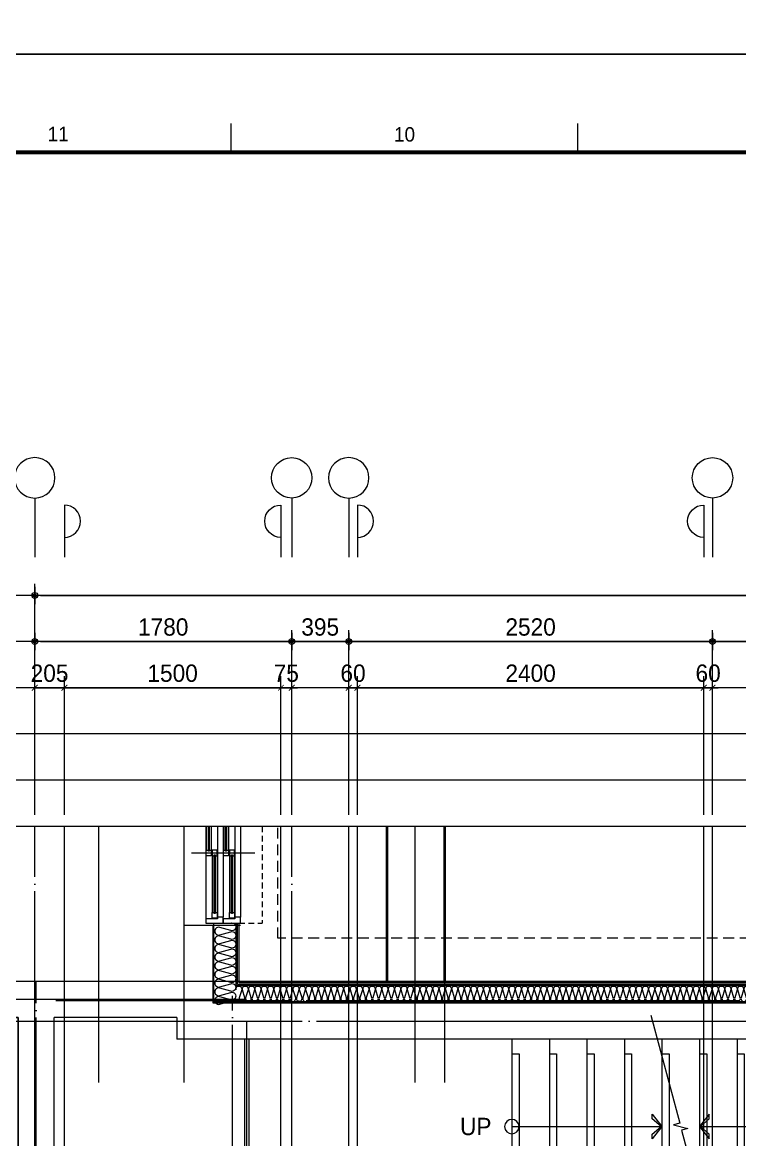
# Model space of a CAD drawing. Header units: millimetres. Extents: x -24416 to 92204, y -190080 to 23760.
# Drawn here: x 8192 to 13161, y -55039 to -47300 of the extents above; entities that cross this region are included whole.
import ezdxf
from ezdxf.enums import TextEntityAlignment as Align
from ezdxf.xclip import XClip

# ---------------------------------------------------------------- set-up
doc = ezdxf.new("R2010")
doc.units = ezdxf.units.MM
doc.header["$LTSCALE"] = 50
doc.header["$XCLIPFRAME"] = 0
for name, pattern in [('AUDIT_D_220706163347-0', [0]), ('CEN', [62, 60, -1, 0, -1]), ('H', [1.3, 0.8, -0.5]), ('HID', [2.3, 1.5, -0.8]), ('HIDDEN', [9.525, 6.35, -3.175]), ('xr-101_102동-2F$0$HID', [2.3, 1.5, -0.8])]:
    doc.linetypes.add(name, pattern=pattern)
doc.layers.get('defpoints').update_dxf_attribs({"color": 139})
for name, color, linetype in [('A-STEEL', 4, 'Continuous'), ('A-치수', 7, 'AUDIT_D_220706163347-0'), ('AA-BORD-FORM', 7, 'Continuous'), ('AA-BORD-TEXT', 3, 'Continuous'), ('AA-XXXX-DIMS', 7, 'Continuous'), ('AA-XXXX-TEXT#LEV', 3, 'Continuous'), ('CEN_CON', 1, 'CEN'), ('CEN_WALL', 12, 'CEN'), ('CONC', 2, 'Continuous'), ('dan1', 7, 'HID'), ('DIM', 7, 'AUDIT_D_220706163347-0'), ('DOOR', 4, 'Continuous'), ('ELE3_CON', 7, 'Continuous'), ('ELEV-ER', 4, 'Continuous'), ('INS', 8, 'Continuous'), ('ROM', 7, 'AUDIT_D_220706163347-0'), ('STAIR', 4, 'Continuous'), ('WAL_DRY', 7, 'Continuous'), ('WID', 4, 'Continuous'), ('WIN', 4, 'Continuous'), ('xr-101_102동-2F$0$AA-DWXM-DOOR(PS점검구)', 4, 'xr-101_102동-2F$0$HID'), ('논슬립', 251, 'Continuous'), ('점형블럭', 252, 'Continuous'), ('커튼박스', 6, 'Continuous'), ('확장', 8, 'HIDDEN')]:
    doc.layers.add(name, color=color, linetype=linetype)
for name, color, linetype, plot in [('AA-XXXX-MC', 153, 'AUDIT_D_220706163347-0', False), ('Def-PrintX', 147, 'Continuous', False), ('Defpoint', 135, 'Continuous', False), ('MC', 135, 'Continuous', False), ('xr-101_102동-2F$0$DEFPOINT', 231, 'Continuous', False)]:
    doc.layers.add(name, color=color, linetype=linetype, plot=plot)
doc.styles.add('HAUD01', font='Dotum.ttf')
doc.styles.add('HAUD02', font='Dotum.ttf', dxfattribs={"width": 0.8})
doc.styles.get("Standard").update_dxf_attribs({"font": 'txt', "bigfont": 'whgtxt.shx'})
doc.styles.add('xr-101_102동-2F$0$HAUD01', font='Dotum.ttf')
doc.styles.add('맑은고딕', font='malgun.ttf', dxfattribs={"width": 0.9})
doc.dimstyles.new('DIM_40', dxfattribs={"dimscale": 40, "dimtxt": 3, "dimasz": 1, "dimexe": 2, "dimexo": 2, "dimgap": 1, "dimtad": 1, "dimdec": 0, "dimzin": 0, "dimdsep": 46, "dimtxsty": '맑은고딕', "dimblk1": 'DIMDOT', "dimblk2": 'DIMDOT', "dimsah": 1, "dimcen": 0.09, "dimdle": 2, "dimclrd": 7, "dimclre": 7, "dimclrt": 3, "dimadec": 0, "dimazin": 0, "dimtfac": 1, "dimtdec": 0, "dimtix": 1, "dimtmove": 2, "dimatfit": 3, "dimldrblk": 'DIMDOT', "dimfxl": 2, "dimtolj": 1, "dimtzin": 0, "dimarcsym": 0})
doc.dimstyles.new('MCDIM_40', dxfattribs={"dimscale": 40, "dimtxt": 3, "dimasz": 1, "dimexe": 2, "dimexo": 2, "dimgap": 1, "dimtad": 1, "dimdec": 0, "dimzin": 0, "dimdsep": 46, "dimtxsty": '맑은고딕', "dimblk1": 'ARCHTICK', "dimblk2": 'ARCHTICK', "dimsah": 1, "dimcen": 0.09, "dimdle": 2, "dimclrd": 7, "dimclre": 7, "dimclrt": 3, "dimadec": 0, "dimazin": 0, "dimtfac": 1, "dimtdec": 0, "dimtix": 1, "dimtmove": 2, "dimatfit": 3, "dimldrblk": 'ARCHTICK', "dimfxl": 1, "dimtolj": 1, "dimtzin": 0, "dimarcsym": 0})

# ---------------------------------------------------------------- blocks, each defined once
blk = doc.blocks.new('WIN_이중창_1000')
at = {"layer": 'Defpoint'}
for p, q in [((-15, 240), (-15, 0)), ((985, 240), (985, 0))]:
    blk.add_line(p, q, dxfattribs=at)
at = {"layer": 'WIN'}
blk.add_line((485, -100), (485, 340), dxfattribs=at)
at = {"layer": 'WIN', "color": 8}
for p, q in [((942, 240), (28, 240)), ((897, 237), (505, 237)), ((930, 158), (40, 158)), ((465, 196), (73, 196)), ((465, 161), (73, 161)), ((897, 202), (505, 202)), ((930, 120), (40, 120)), ((897, 117), (505, 117)), ((897, 82), (505, 82)), ((930, 38), (40, 38)), ((930, 0), (40, 0)), ((465, 76), (73, 76)), ((465, 41), (73, 41))]:
    blk.add_line(p, q, dxfattribs=at)
at = {"layer": 'WIN'}
for points in [[(40, 158), (28, 158), (28, 240), (0, 240), (0, 120), (40, 120), (40, 158)], [(505, 216.5), (505, 202), (465, 202), (465, 237), (505, 237), (505, 222.5)], [(897, 216.5), (897, 202), (937, 202), (937, 237), (897, 237), (897, 222.5)], [(930, 158), (942, 158), (942, 240), (970, 240), (970, 120), (930, 120), (930, 158)], [(73, 175.5), (73, 161), (33, 161), (33, 196), (73, 196), (73, 181.5)], [(472, 181.5), (472, 175.5), (66, 175.5), (66, 181.5), (472, 181.5)], [(465, 175.5), (465, 161), (505, 161), (505, 196), (465, 196), (465, 181.5)], [(904, 222.5), (904, 216.5), (498, 216.5), (498, 222.5), (904, 222.5)], [(40, 38), (28, 38), (28, 120), (0, 120), (0, 0), (40, 0), (40, 38)], [(505, 96.5), (505, 82), (465, 82), (465, 117), (505, 117), (505, 102.5)], [(904, 102.5), (904, 96.5), (498, 96.5), (498, 102.5), (904, 102.5)], [(897, 96.5), (897, 82), (937, 82), (937, 117), (897, 117), (897, 102.5)], [(930, 38), (942, 38), (942, 120), (970, 120), (970, 0), (930, 0), (930, 38)], [(73, 55.5), (73, 41), (33, 41), (33, 76), (73, 76), (73, 61.5)], [(472, 61.5), (472, 55.5), (66, 55.5), (66, 61.5), (472, 61.5)], [(465, 55.5), (465, 41), (505, 41), (505, 76), (465, 76), (465, 61.5)]]:
    blk.add_lwpolyline(points, dxfattribs=at)
blk = doc.blocks.new('insul1')
blk.add_lwpolyline([(0, 0.25, 1.344031), (0.35, 0.25), (0.2, 0.75, -1.344031), (0.55, 0.75), (0.4, 0.25)], format="xyb")
blk = doc.blocks.new('U-84A(확장)1')
at = {"layer": 'CEN_CON'}
for p, q in [((14630, -300), (14630, 10635)), ((15195, 10335), (5345, 10335)), ((15195, 9745), (11895.7, 9745))]:
    blk.add_line(p, q, dxfattribs=at)
at = {"layer": 'CEN_WALL'}
blk.add_line((15195, 8145), (12465, 8145), dxfattribs=at)
at = {"layer": 'CONC'}
for p, q in [((14895, 9745), (14105, 9745)), ((14105, 9745), (14105, 9545)), ((14895, 0), (14895, 9745)), ((14645, 9545), (14105, 9545)), ((14645, 1690), (14645, 9545))]:
    blk.add_line(p, q, dxfattribs=at)
at = {"layer": 'dan1'}
for p, q in [((14195, 9095), (13015, 9095)), ((14195, 2140), (14195, 9095))]:
    blk.add_line(p, q, dxfattribs=at)
at = {"layer": 'ELE3_CON'}
blk.add_line((14105, 9745), (13105, 9745), dxfattribs=at)
at = {"layer": 'INS'}
for p, q in [((14635, 9540), (14090, 9540)), ((14635, 1695), (14635, 9540)), ((14525, 9385), (14090, 9385)), ((14525, 1850), (14525, 9385))]:
    blk.add_line(p, q, dxfattribs=at)
at = {"layer": 'MC'}
for p, q in [((14495, -300), (14495, 10635)), ((15195, 7940), (12465, 7940))]:
    blk.add_line(p, q, dxfattribs=at)
at = {"layer": 'WAL_DRY'}
for p, q in [((14515, 9375), (14090, 9375)), ((14505, 9365), (14090, 9365)), ((14505, 1870), (14505, 9365)), ((14515, 1860), (14515, 9375))]:
    blk.add_line(p, q, dxfattribs=at)
at = {"layer": '커튼박스', "linetype": 'H'}
for p in [(14090, 9365), (13120, 9205)]:
    blk.add_line(p, (14090, 9205), dxfattribs=at)
at = {"layer": '확장', "ltscale": 0.5, "const_width": 20, "flags": 128}
for points in [[(14505, 8340), (12705, 8340)], [(14505, 7940), (12705, 7940)]]:
    blk.add_lwpolyline(points, dxfattribs=at)
at = {"layer": 'INS', "xscale": 150.0000000000001, "yscale": 150.0000000000001, "zscale": 150.0000000000001, "row_count": 1, "column_count": 9, "row_spacing": 1.577721810442024e-30, "column_spacing": 60.00000000000003}
blk.add_blockref('insul1', (14090, 9385), dxfattribs=at)
at = {"layer": 'INS', "xscale": 110, "yscale": 110, "zscale": 110, "rotation": 270, "row_count": 1, "column_count": 171, "row_spacing": 1.262177448353619e-29, "column_spacing": 44}
blk.add_blockref('insul1', (14525, 9385), dxfattribs=at)
at = {"layer": 'WIN', "xscale": -1}
blk.add_blockref('WIN_이중창_1000', (14090, 9355), dxfattribs=at)
blk = doc.blocks.new('AW 1000')
at = {"layer": 'defpoints'}
for p, q in [((-10, 150), (-10, 0)), ((1010, 150), (1010, 0))]:
    blk.add_line(p, q, dxfattribs=at)
at = {"layer": 'WIN', "color": 8}
for p, q in [((30, 150), (970, 150)), ((30, 0), (970, 0))]:
    blk.add_line(p, q, dxfattribs=at)
at = {"layer": 'WIN'}
for p, q in [((30, 87), (970, 87)), ((30, 63), (970, 63))]:
    blk.add_line(p, q, dxfattribs=at)
for points in [[(30, 0), (0, 0), (0, 150), (30, 150)], [(1000, 0), (970, 0), (970, 150), (1000, 150)]]:
    blk.add_lwpolyline(points, close=True, dxfattribs=at)
at = {"layer": 'Def-PrintX'}
blk.add_text('AW 1000', height=30, dxfattribs=at).set_placement((128, 28.4), align=Align.MIDDLE)
blk = doc.blocks.new('STA-1')
at = {"layer": 'STAIR'}
for p, q in [((-3120, -1210), (-3120, 0)), ((-2860, -1210), (-2860, 0)), ((-2600, -1210), (-2600, 0)), ((-2340, -1210), (-2340, 0)), ((-2080, -1210), (-2080, 0)), ((-1820, -1210), (-1820, 0)), ((-1560, -1210), (-1560, 0)), ((-1300, -1210), (-1300, 0)), ((-3120, -605), (-600, -605)), ((-600, -1995), (-600, -605)), ((-3120, -1275), (-3120, -1260)), ((-3120, -1275), (-3120, -1260)), ((-2860, -1275), (-2860, -1260)), ((-2600, -1275), (-2600, -1260)), ((-2340, -1275), (-2340, -1260)), ((-2080, -1275), (-2080, -1260)), ((-1820, -1275), (-1820, -1260)), ((-1560, -1275), (-1560, -1260)), ((-1300, -1275), (-1300, -1260)), ((-3120, -1340), (-3120, -1325)), ((-3120, -1340), (-3120, -1325)), ((-3120, -2600), (-3120, -1390)), ((-2860, -1340), (-2860, -1325)), ((-2860, -2600), (-2860, -1390)), ((-2600, -1340), (-2600, -1325)), ((-2600, -2600), (-2600, -1390)), ((-2340, -1340), (-2340, -1325)), ((-2340, -2600), (-2340, -1390)), ((-2080, -1340), (-2080, -1325)), ((-2080, -2600), (-2080, -1390)), ((-1820, -1340), (-1820, -1325)), ((-1820, -2600), (-1820, -1390)), ((-1560, -1340), (-1560, -1325)), ((-1560, -2600), (-1560, -1390)), ((-1300, -1340), (-1300, -1325)), ((-1300, -2600), (-1300, -1390)), ((-3120, -1995), (-2080, -1995)), ((-1820, -1995), (-600, -1995))]:
    blk.add_line(p, q, dxfattribs=at)
for points in [[(-1200, -1390), (-1200, -1210), (-3220, -1210), (-3220, -1390)], [(-1250, -1340), (-1250, -1260), (-3170, -1260), (-3170, -1340)], [(-1300, -1325), (-1300, -1275), (-3120, -1275), (-3120, -1325)], [(-2080, -1995), (-2148, -1909.7), (-2148, -1942.1), (-2086.5, -1995), (-2148, -2047.9), (-2148, -2080.3)], [(-1820, -1995), (-1752, -1909.7), (-1752, -1942.1), (-1813.5, -1995), (-1752, -2047.9), (-1752, -2080.3)]]:
    blk.add_lwpolyline(points, close=True, dxfattribs=at)
blk.add_lwpolyline([(-2157.1, -2767.7), (-1956.5, -2019.1), (-1999.9, -2007.5), (-1900.1, -1982.5), (-1943.5, -1970.9), (-1742.9, -1222.3)], dxfattribs=at)
for centre in [(-3120, -605), (-3120, -1995)]:
    blk.add_circle(centre, 50, dxfattribs=at)
at = {"layer": '논슬립'}
for points in [[(-3120, -100), (-3170, -100), (-3170, -1110), (-3120, -1110)], [(-2860, -100), (-2910, -100), (-2910, -1110), (-2860, -1110)], [(-2600, -100), (-2650, -100), (-2650, -1110), (-2600, -1110)], [(-2340, -100), (-2390, -100), (-2390, -1110), (-2340, -1110)], [(-2080, -100), (-2130, -100), (-2130, -1110), (-2080, -1110)], [(-1820, -100), (-1870, -100), (-1870, -1110), (-1820, -1110)], [(-1560, -100), (-1610, -100), (-1610, -1110), (-1560, -1110)], [(-1300, -100), (-1350, -100), (-1350, -1110), (-1300, -1110)], [(-3120, -2500), (-3070, -2500), (-3070, -1490), (-3120, -1490)], [(-2860, -2500), (-2810, -2500), (-2810, -1490), (-2860, -1490)], [(-2600, -2500), (-2550, -2500), (-2550, -1490), (-2600, -1490)], [(-2340, -2500), (-2290, -2500), (-2290, -1490), (-2340, -1490)], [(-2080, -2500), (-2030, -2500), (-2030, -1490), (-2080, -1490)], [(-1820, -2500), (-1770, -2500), (-1770, -1490), (-1820, -1490)], [(-1560, -2500), (-1510, -2500), (-1510, -1490), (-1560, -1490)], [(-1300, -2500), (-1250, -2500), (-1250, -1490), (-1300, -1490)]]:
    blk.add_lwpolyline(points, dxfattribs=at)
blk = doc.blocks.new('ELE_17(비진입)')
at = {"layer": 'CONC', "extrusion": (0, 0, -1)}
for p, q in [((-570, -991.6), (-570, -1041.6)), ((570, -991.6), (570, -1041.6))]:
    blk.add_line(p, q, dxfattribs=at)
at = {"layer": 'defpoints'}
blk.add_lwpolyline([(-1350, 1558.4), (1350, 1558.4), (1350, -991.6), (-1350, -991.6)], close=True, dxfattribs=at)
at = {"layer": 'ELEV-ER', "color": 1, "extrusion": (0, 0, -1)}
for p, q in [((0, 1229.9), (0, -1227.1)), ((700, 1038.6), (-700, 1038.5)), ((-1150, 0), (1150, 0))]:
    blk.add_line(p, q, dxfattribs=at)
at = {"layer": 'ELEV-ER', "extrusion": (0, 0, -1)}
for p, q in [((-500, 1113.5), (500, 1113.6)), ((-500, 963.5), (-500, 1113.5)), ((500, 1113.6), (500, 963.6)), ((-550, 1013.5), (-550, 1063.5)), ((-550, 1013.5), (-550, 1063.5)), ((-475, 1063.5), (-525, 1063.5)), ((-525, 1063.5), (-525, 1013.5)), ((-475, 1063.5), (-525, 1063.5)), ((-525, 1063.5), (-525, 1013.5)), ((-525, 1013.5), (-475, 1013.5)), ((-525, 1013.5), (-475, 1013.5)), ((-475, 1013.5), (-475, 1063.5)), ((-475, 1013.5), (-475, 1063.5)), ((475, 1013.6), (475, 1063.6)), ((475, 1063.6), (525, 1063.6)), ((525, 1013.6), (475, 1013.6)), ((525, 1063.6), (525, 1013.6)), ((550, 1013.6), (550, 1063.6)), ((500, 963.6), (-500, 963.5)), ((-950, -898.6), (900, 851.4)), ((950, -898.6), (-900, 851.4)), ((-1105, 50), (-1105, -50)), ((-1005, 50), (-1005, -50)), ((1005, 50), (1005, -50)), ((1105, 50), (1105, -50)), ((-560, -818.7), (-560, -698.7)), ((-500, -698.7), (-500, -818.7)), ((500, -818.6), (500, -698.6)), ((560, -698.6), (560, -818.6)), ((-560.1, -818.6), (-500.1, -818.6)), ((-500, -818.7), (-560, -818.7)), ((560, -818.6), (500, -818.6)), ((-570, -991.6), (-545, -991.6)), ((-515, -991.6), (515, -991.6)), ((545, -991.6), (570, -991.6)), ((-570, -1041.6), (-555, -1041.6)), ((-515, -1041.6), (515, -1041.6)), ((555, -1041.6), (570, -1041.6))]:
    blk.add_line(p, q, dxfattribs=at)
for points in [[(950, 901.4), (950, -898.6), (-950, -898.6), (-950, 901.4)], [(542, -994.6), (518, -994.6), (518, -1038.6), (542, -1038.6), (542, -1026.6), (545, -1026.6), (545, -1041.6), (515, -1041.6), (515, -991.6), (545, -991.6), (545, -1006.6), (542, -1006.6)], [(-542, -994.6), (-518, -994.6), (-518, -1038.6), (-542, -1038.6), (-542, -1026.6), (-545, -1026.6), (-545, -1041.6), (-515, -1041.6), (-515, -991.6), (-545, -991.6), (-545, -1006.6), (-542, -1006.6)]]:
    blk.add_lwpolyline(points, close=True, dxfattribs=at)
blk.add_lwpolyline([(-500, -698.6), (-900, -698.6), (-900, 851.4), (900, 851.4), (900, -698.6), (500, -698.7)], dxfattribs=at)
at = {"layer": 'ELEV-ER'}
for points in [[(-550, -875.7), (550, -875.7), (550, -835.7), (-550, -835.7)], [(-550, -960.7), (550, -960.7), (550, -920.7), (-550, -920.7)], [(-555, -1041.6), (-545, -1041.6), (-545, -1031.6), (-555, -1031.6)], [(555, -1041.6), (545, -1041.6), (545, -1031.6), (555, -1031.6)]]:
    blk.add_lwpolyline(points, close=True, dxfattribs=at)
at = {"layer": 'defpoints', "extrusion": (0, 0, -1), "style": '맑은고딕', "text_generation_flag": 2, "width": 0.6}
blk.add_text('ELEV-18인승', height=150, dxfattribs=at).set_placement((0, 801.3), align=Align.TOP_CENTER)
blk = doc.blocks.new('점형블럭 300x300')
at = {"layer": '점형블럭'}
for p, q in [((-150, 150), (-150, -150)), ((150, 150), (-150, 150)), ((150, 150), (150, -150)), ((150, -150), (-150, -150))]:
    blk.add_line(p, q, dxfattribs=at)
for centre in [(-120, 120), (-120, 72), (-72, 120), (-72, 72), (-24, 120), (-24, 72), (24, 120), (24, 72), (72, 120), (72, 72), (120, 120), (120, 72), (-120, 24), (-72, 24), (-24, 24), (24, 24), (72, 24), (120, 24), (-120, -24), (-120, -72), (-72, -24), (-72, -72), (-24, -24), (-24, -72), (24, -24), (24, -72), (72, -24), (72, -72), (120, -24), (120, -72), (-120, -120), (-72, -120), (-24, -120), (24, -120), (72, -120), (120, -120)]:
    blk.add_circle(centre, 20, dxfattribs=at)
blk = doc.blocks.new('A$C6A5147ED')
at = {"layer": 'WID', "color": 9}
for p, q in [((40, 100), (260, 100)), ((40, 0), (260, 0))]:
    blk.add_line(p, q, dxfattribs=at)
at = {"layer": 'WID'}
for p, q in [((40, 80), (260, 80)), ((40, 20), (260, 20))]:
    blk.add_line(p, q, dxfattribs=at)
at = {"layer": 'WID', "color": 6, "elevation": 0}
for points in [[(0, 0), (40, 0), (40, 100), (0, 100)], [(300, 0), (260, 0), (260, 100), (300, 100)]]:
    blk.add_lwpolyline(points, close=True, dxfattribs=at)
blk = doc.blocks.new('AW 900')
at = {"layer": 'defpoints'}
for p, q in [((-150, 920), (0, 920)), ((-150, 0), (0, 0))]:
    blk.add_line(p, q, dxfattribs=at)
at = {"layer": 'WIN', "color": 8}
for p, q in [((-150, 40), (-150, 880)), ((0, 40), (0, 880))]:
    blk.add_line(p, q, dxfattribs=at)
at = {"layer": 'WIN'}
for p, q in [((-87, 40), (-87, 880)), ((-63, 40), (-63, 880))]:
    blk.add_line(p, q, dxfattribs=at)
for points in [[(0, 910), (0, 880), (-150, 880), (-150, 910)], [(0, 40), (0, 10), (-150, 10), (-150, 40)]]:
    blk.add_lwpolyline(points, close=True, dxfattribs=at)
at = {"layer": 'Def-PrintX'}
blk.add_text('AW 900', height=30, rotation=90, dxfattribs=at).set_placement((-28.4, 138), align=Align.MIDDLE)
blk = doc.blocks.new('FSD 계단문 1100')
at = {"layer": 'DOOR'}
for p, q in [((25, 100), (25, 1150)), ((0, 100), (0, 0)), ((25, 100), (0, 100)), ((0, 0), (0, 100)), ((55, 100), (25, 100)), ((25, 70), (25, 100)), ((1100, 100), (1075, 100)), ((1075, 100), (1075, 70)), ((1100, 0), (1100, 100)), ((0, 0), (25, 0)), ((45, 70), (25, 70)), ((45, 30), (25, 0)), ((45, 30), (45, 70)), ((1075, 70), (1055, 70)), ((1055, 70), (1055, 30)), ((1055, 30), (1075, 0)), ((1075, 0), (1100, 0))]:
    blk.add_line(p, q, dxfattribs=at)
at = {"layer": 'DOOR', "color": 8}
for p, q in [((1075, 100), (55, 100)), ((1055, 70), (45, 70))]:
    blk.add_line(p, q, dxfattribs=at)
at = {"layer": 'DOOR'}
blk.add_lwpolyline([(55, 100), (55, 1150), (25, 1150)], dxfattribs=at)
at = {"layer": 'DOOR', "color": 8}
blk.add_arc((23.3, 98.3), 1051.7, 0.09318, 89.90682, dxfattribs=at)
at = {"layer": 'Def-PrintX'}
blk.add_text('FSD 계단문 1100', height=30, dxfattribs=at).set_placement((560, 43.8), align=Align.MIDDLE)
blk = doc.blocks.new('A$C38A1636F')
at = {"layer": 'xr-101_102동-2F$0$AA-DWXM-DOOR(PS점검구)'}
for p, q in [((225, 0), (-225, 0)), ((-225, -30), (225, -30))]:
    blk.add_line(p, q, dxfattribs=at)
for points in [[(-250, 0), (-225, 0), (-225, -30), (-250, -30)], [(250, 0), (225, 0), (225, -30), (250, -30)], [(-209.7, -146.5), (-217.4, -117.5), (217.2, -1), (225, -30)]]:
    blk.add_lwpolyline(points, close=True, dxfattribs=at)
blk.add_arc((385.2, -21.3), 610.2, 180.81816, 189.07051, dxfattribs=at)
at = {"layer": 'xr-101_102동-2F$0$DEFPOINT', "style": 'xr-101_102동-2F$0$HAUD01'}
blk.add_text('500x1000', height=30, rotation=180, dxfattribs=at).set_placement((-2.5, 18.6), align=Align.MIDDLE_CENTER)
blk = doc.blocks.new('CO-103-MF', base_point=(174627.6, -37223.7))
at = {"layer": 'A-STEEL'}
for p, q in [((184207.6, -13643.7), (181757.6, -13643.7)), ((184207.6, -13673.7), (181757.6, -13673.7)), ((182577.6, -13673.7), (182577.6, -16303.7)), ((182607.6, -13673.7), (182607.6, -16333.7)), ((182577.6, -16303.7), (181757.6, -16303.7)), ((182607.6, -16333.7), (181757.6, -16333.7)), ((182607.6, -18133.7), (181657.6, -18133.7)), ((182577.6, -18163.7), (181657.6, -18163.7)), ((182577.6, -22083.7), (182577.6, -18163.7)), ((182607.6, -22083.7), (182607.6, -18133.7)), ((182577.6, -22083.7), (181657.6, -22083.7)), ((184207.6, -22113.7), (181657.6, -22113.7)), ((184207.6, -22083.7), (182607.6, -22083.7)), ((182157.6, -35373.7), (182157.6, -32773.7)), ((182187.6, -35373.7), (182187.6, -32773.7)), ((176007.6, -35593.7), (176007.6, -34413.7)), ((176037.6, -37223.7), (176037.6, -34413.7)), ((175257.6, -35593.7), (176007.6, -35593.7)), ((175257.6, -35623.7), (176007.6, -35623.7)), ((176007.6, -37223.7), (176007.6, -35623.7)), ((186237.6, -37223.7), (186237.6, -35623.7)), ((186267.6, -37223.7), (186267.6, -35623.7))]:
    blk.add_line(p, q, dxfattribs=at)
at = {"layer": 'CEN_CON'}
for p, q in [((181272.6, -13533.7), (181272.6, -12133.7)), ((178682.6, -13283.7), (178682.6, -23573.7)), ((181632.6, -16333.7), (181632.6, -13283.7)), ((181757.6, -13408.7), (178557.6, -13408.7)), ((184207.6, -13658.7), (181632.6, -13658.7)), ((182592.6, -13643.7), (182592.6, -16333.7)), ((178557.6, -16208.7), (181757.6, -16208.7)), ((182607.6, -16318.7), (181632.6, -16318.7)), ((181532.6, -18133.7), (181532.6, -23573.7)), ((182607.6, -18148.7), (181532.6, -18148.7)), ((182592.6, -22113.7), (182592.6, -18133.7)), ((181657.6, -18258.7), (178557.6, -18258.7)), ((184207.6, -22098.7), (181532.6, -22098.7)), ((181657.6, -23448.7), (178557.6, -23448.7)), ((177762.6, -35423.7), (177762.6, -32373.7)), ((180712.6, -35623.7), (180712.6, -32373.7)), ((182167.6, -32498.7), (177637.6, -32498.7)), ((182172.6, -35498.7), (182172.6, -32648.7)), ((175257.6, -34288.7), (177887.6, -34288.7)), ((176022.6, -37223.7), (176022.6, -34288.7)), ((177637.6, -35298.7), (180837.6, -35298.7)), ((187377.6, -35498.7), (180587.6, -35498.7)), ((186252.6, -37223.7), (186252.6, -35498.7)), ((175257.6, -35608.7), (176037.6, -35608.7))]:
    blk.add_line(p, q, dxfattribs=at)
at = {"layer": 'CEN_WALL'}
blk.add_line((182072.6, -35673.7), (182072.6, -32473.7), dxfattribs=at)
at = {"layer": 'CONC', "color": 2}
for p, q in [((181147.6, -12433.7), (181147.6, -13283.7)), ((181397.6, -13283.7), (181397.6, -12433.7)), ((181147.6, -13283.7), (178557.6, -13283.7)), ((178557.6, -13283.7), (178557.6, -16723.7)), ((181757.6, -13283.7), (181397.6, -13283.7)), ((181757.6, -16333.7), (181757.6, -13283.7)), ((178807.6, -16083.7), (178807.6, -13533.7)), ((178807.6, -13533.7), (181507.6, -13533.7)), ((181507.6, -13533.7), (181507.6, -16083.7)), ((179587.6, -16083.7), (178807.6, -16083.7)), ((181507.6, -16083.7), (180727.6, -16083.7)), ((178807.6, -16333.7), (179537.6, -16333.7)), ((178807.6, -16723.7), (178807.6, -16333.7)), ((180777.6, -16333.7), (181757.6, -16333.7)), ((178557.6, -16723.7), (178807.6, -16723.7)), ((178557.6, -17743.7), (178807.6, -17743.7)), ((178557.6, -17743.7), (178557.6, -22203.7)), ((178807.6, -17743.7), (178807.6, -18133.7)), ((180287.6, -18133.7), (178807.6, -18133.7)), ((180287.6, -18133.7), (180287.6, -18383.7)), ((181407.6, -18133.7), (181407.6, -23323.7)), ((181657.6, -18133.7), (181407.6, -18133.7)), ((181657.6, -18133.7), (181657.6, -23323.7)), ((180287.6, -18383.7), (178807.6, -18383.7)), ((178807.6, -18383.7), (178807.6, -22203.7)), ((178557.6, -22203.7), (178807.6, -22203.7)), ((178557.6, -23123.7), (178807.6, -23123.7)), ((178557.6, -23123.7), (178557.6, -23573.7)), ((178807.6, -23123.7), (178807.6, -23323.7)), ((181407.6, -23323.7), (178807.6, -23323.7)), ((181147.6, -23573.7), (178557.6, -23573.7)), ((181737.6, -32373.7), (177637.6, -32373.7)), ((177637.6, -32373.7), (177637.6, -35423.7)), ((177887.6, -35173.7), (177887.6, -32623.7)), ((177887.6, -32623.7), (180587.6, -32623.7)), ((180587.6, -32623.7), (180587.6, -35173.7)), ((180837.6, -35373.7), (180837.6, -32623.7)), ((181687.6, -32623.7), (180837.6, -32623.7)), ((181687.6, -32623.7), (181687.6, -32773.7)), ((181737.6, -32773.7), (181687.6, -32773.7)), ((176617.6, -34163.7), (176617.6, -34413.7)), ((178667.6, -35173.7), (177887.6, -35173.7)), ((180587.6, -35173.7), (179807.6, -35173.7)), ((177637.6, -35423.7), (178617.6, -35423.7)), ((179857.6, -35423.7), (180587.6, -35423.7)), ((180587.6, -35423.7), (180587.6, -35623.7)), ((182187.6, -35373.7), (180837.6, -35373.7)), ((182187.6, -35623.7), (182187.6, -35373.7)), ((187127.6, -35373.7), (183307.6, -35373.7)), ((183307.6, -35623.7), (183307.6, -35373.7)), ((182187.6, -35623.7), (180587.6, -35623.7)), ((187127.6, -35623.7), (183307.6, -35623.7))]:
    blk.add_line(p, q, dxfattribs=at)
at = {"layer": 'CONC'}
for p, q in [((179587.6, -16133.7), (179537.6, -16333.7)), ((180727.6, -16133.7), (180777.6, -16333.7)), ((175257.6, -34163.7), (176617.6, -34163.7)), ((177637.6, -34163.7), (177637.6, -34163.7)), ((175257.6, -34413.7), (176617.6, -34413.7)), ((177637.6, -34413.7), (177637.6, -34413.7)), ((178667.6, -35223.7), (178617.6, -35423.7)), ((179807.6, -35223.7), (179857.6, -35423.7))]:
    blk.add_line(p, q, dxfattribs=at)
at = {"layer": 'Defpoint'}
blk.add_circle((180702.6, -37348.7), 50, dxfattribs=at)
at = {"layer": 'ELE3_CON'}
for p, q in [((178807.6, -17743.7), (178807.6, -16723.7)), ((178807.6, -23123.7), (178807.6, -22203.7)), ((176617.6, -34163.7), (177637.6, -34163.7)), ((176617.6, -34413.7), (177637.6, -34413.7))]:
    blk.add_line(p, q, dxfattribs=at)
at = {"layer": 'WID', "color": 6}
for p, q in [((178907.6, -16333.7), (178907.6, -16083.7)), ((179227.6, -16083.7), (179227.6, -16333.7)), ((180167.6, -35173.7), (180167.6, -35423.7)), ((180487.6, -35423.7), (180487.6, -35173.7))]:
    blk.add_line(p, q, dxfattribs=at)
at = {"xscale": -1}
for name, p in [('ELE_17(비진입)', (180157.6, -15092.1)), ('ELE_17(비진입)', (179237.6, -34182.1)), ('A$C6A5147ED', (180477.6, -35423.7))]:
    blk.add_blockref(name, p, dxfattribs=at)
blk.add_blockref('A$C6A5147ED', (178917.6, -16333.7))
for p, xscale, rotation in [((178807.6, -23323.7), -1.000000000000001, 90), ((187127.6, -35373.7), -1, 180)]:
    blk.add_blockref('STA-1', p, dxfattribs=dict(xscale=xscale, rotation=rotation))
at = {"layer": 'AA-XXXX-TEXT#LEV'}
blk.add_blockref('A$C38A1636F', (183377.6, -13643.7), dxfattribs=at)
for p, rotation in [((182577.6, -15018.7), 89.99999999999999), ((182577.6, -20123.7), 89.99999999999999), ((183377.6, -22113.7), 180), ((182157.6, -34073.7), 90), ((176007.6, -35003.7), 90), ((176007.6, -36423.7), 90), ((186267.6, -36423.7), 270)]:
    blk.add_blockref('A$C38A1636F', p, dxfattribs=dict(at, rotation=rotation))
at = {"layer": 'DOOR', "rotation": 180}
blk.add_blockref('FSD 계단문 1100', (181397.6, -18283.7), dxfattribs=at)
at = {"layer": 'DOOR'}
blk.add_blockref('FSD 계단문 1100', (182197.6, -35473.7), dxfattribs=at)
at = {"layer": 'WIN', "rotation": 90}
blk.add_blockref('AW 1000', (178707.6, -17733.7), dxfattribs=at)
at = {"layer": 'WIN'}
for name, p in [('AW 900', (178707.6, -23123.7)), ('AW 1000', (176627.6, -34313.7))]:
    blk.add_blockref(name, p, dxfattribs=at)
at = {"layer": '점형블럭', "extrusion": (0, 0, -1), "xscale": -1, "zscale": -1}
for p in [(-180932.6, -16789.1), (-181232.6, -16789.1), (-178162.6, -35873.7), (-178462.6, -35873.7)]:
    blk.add_blockref('점형블럭 300x300', p, dxfattribs=at)
at = {"layer": 'Def-PrintX', "style": 'HAUD02', "width": 0.8}
for s, p in [('PS', (183260.7, -13019.1)), ('EPS/TPS', (182172.3, -15332.5)), ('AV/PS', (182153.1, -20134.3)), ('PS', (183297, -22929.8))]:
    blk.add_text(s, height=100, rotation=90, dxfattribs=at).set_placement(p)
at = {"layer": 'Def-PrintX', "style": 'HAUD02', "text_generation_flag": 4, "width": 0.8}
for s, p in [('EPS/TPS', (181755.8, -34202.3)), ('정화조 PD', (175870.4, -35094)), ('PS', (175413.2, -36511)), ('AV/PS', (186725.1, -36500.5))]:
    blk.add_text(s, height=100, rotation=180, dxfattribs=at).set_placement(p)
blk = doc.blocks.new('중심')
at = {"layer": 'DIM'}
blk.add_line((-350, 0), (0, 0), dxfattribs=at)
blk.add_circle((-470, 0), 120, dxfattribs=at)
blk = doc.blocks.new('_ArchTick')
at = {"color": 0, "linetype": 'ByBlock', "const_width": 0.15}
blk.add_lwpolyline([(-0.5, -0.5), (0.5, 0.5)], dxfattribs=at)
blk = doc.blocks.new('*D399')
at = {"layer": 'defpoints', "color": 0, "transparency": 16777216}
for p in [(10058.2, -75669.2), (9983.2, -76629.2), (10058.2, -76629.2)]:
    blk.add_point(p, dxfattribs=at)
at = {"layer": 'DIM', "color": 7, "lineweight": -2, "transparency": 16777216}
for p, q in [((9983.2, -76549.2), (9983.2, -75589.2)), ((10058.2, -76549.2), (10058.2, -75589.2)), ((9983.2, -75669.2), (9943.2, -75669.2)), ((9983.2, -75669.2), (10058.2, -75669.2)), ((10058.2, -75669.2), (10098.2, -75669.2))]:
    blk.add_line(p, q, dxfattribs=at)
at = {"layer": 'DIM', "color": 7, "lineweight": -2, "transparency": 16777216, "xscale": 40, "yscale": 40, "zscale": 40}
blk.add_blockref('_ArchTick', (9983.2, -75669.2), dxfattribs=at)
at = {"layer": 'DIM', "color": 7, "lineweight": -2, "transparency": 16777216, "xscale": 40, "yscale": 40, "zscale": 40, "rotation": 180}
blk.add_blockref('_ArchTick', (10058.2, -75669.2), dxfattribs=at)
at = {"layer": 'DIM', "color": 3, "transparency": 16777216, "insert": (10020.7, -75569.1), "char_height": 120, "attachment_point": 5, "style": 'HAUD01'}
blk.add_mtext('\\A1;75', dxfattribs=at)
blk = doc.blocks.new('*D400')
at = {"layer": 'defpoints', "color": 0, "transparency": 16777216}
for p in [(10513.2, -75669.2), (10453.2, -76629.2), (10513.2, -76629.2)]:
    blk.add_point(p, dxfattribs=at)
at = {"layer": 'DIM', "color": 7, "lineweight": -2, "transparency": 16777216}
for p, q in [((10453.2, -76549.2), (10453.2, -75589.2)), ((10513.2, -76549.2), (10513.2, -75589.2)), ((10453.2, -75669.2), (10413.2, -75669.2)), ((10453.2, -75669.2), (10513.2, -75669.2)), ((10513.2, -75669.2), (10553.2, -75669.2))]:
    blk.add_line(p, q, dxfattribs=at)
at = {"layer": 'DIM', "color": 7, "lineweight": -2, "transparency": 16777216, "xscale": 40, "yscale": 40, "zscale": 40}
blk.add_blockref('_ArchTick', (10453.2, -75669.2), dxfattribs=at)
at = {"layer": 'DIM', "color": 7, "lineweight": -2, "transparency": 16777216, "xscale": 40, "yscale": 40, "zscale": 40, "rotation": 180}
blk.add_blockref('_ArchTick', (10513.2, -75669.2), dxfattribs=at)
at = {"layer": 'DIM', "color": 3, "transparency": 16777216, "insert": (10483.2, -75569.1), "char_height": 120, "attachment_point": 5, "style": 'HAUD01'}
blk.add_mtext('\\A1;60', dxfattribs=at)
blk = doc.blocks.new('*D401')
at = {"layer": 'defpoints', "color": 0, "transparency": 16777216}
for p in [(12913.2, -75669.2), (10513.2, -76629.2), (12913.2, -76629.2)]:
    blk.add_point(p, dxfattribs=at)
at = {"layer": 'DIM', "color": 7, "lineweight": -2, "transparency": 16777216}
for p, q in [((10513.2, -76549.2), (10513.2, -75589.2)), ((12913.2, -76549.2), (12913.2, -75589.2)), ((10433.2, -75669.2), (12993.2, -75669.2))]:
    blk.add_line(p, q, dxfattribs=at)
at = {"layer": 'DIM', "color": 7, "lineweight": -2, "transparency": 16777216, "xscale": 40, "yscale": 40, "zscale": 40, "rotation": 180}
blk.add_blockref('_ArchTick', (10513.2, -75669.2), dxfattribs=at)
at = {"layer": 'DIM', "color": 7, "lineweight": -2, "transparency": 16777216, "xscale": 40, "yscale": 40, "zscale": 40}
blk.add_blockref('_ArchTick', (12913.2, -75669.2), dxfattribs=at)
at = {"layer": 'DIM', "color": 3, "transparency": 16777216, "insert": (11713.2, -75569.1), "char_height": 120, "attachment_point": 5, "style": 'HAUD01'}
blk.add_mtext('\\A1;2400', dxfattribs=at)
blk = doc.blocks.new('*D402')
at = {"layer": 'defpoints', "color": 0, "transparency": 16777216}
for p in [(12973.2, -75669.2), (12913.2, -76629.2), (12973.2, -76629.2)]:
    blk.add_point(p, dxfattribs=at)
at = {"layer": 'DIM', "color": 7, "lineweight": -2, "transparency": 16777216}
for p, q in [((12913.2, -76549.2), (12913.2, -75589.2)), ((12973.2, -76549.2), (12973.2, -75589.2)), ((12913.2, -75669.2), (12873.2, -75669.2)), ((12913.2, -75669.2), (12973.2, -75669.2)), ((12973.2, -75669.2), (13013.2, -75669.2))]:
    blk.add_line(p, q, dxfattribs=at)
at = {"layer": 'DIM', "color": 7, "lineweight": -2, "transparency": 16777216, "xscale": 40, "yscale": 40, "zscale": 40}
blk.add_blockref('_ArchTick', (12913.2, -75669.2), dxfattribs=at)
at = {"layer": 'DIM', "color": 7, "lineweight": -2, "transparency": 16777216, "xscale": 40, "yscale": 40, "zscale": 40, "rotation": 180}
blk.add_blockref('_ArchTick', (12973.2, -75669.2), dxfattribs=at)
at = {"layer": 'DIM', "color": 3, "transparency": 16777216, "insert": (12943.2, -75569.1), "char_height": 120, "attachment_point": 5, "style": 'HAUD01'}
blk.add_mtext('\\A1;60', dxfattribs=at)
blk = doc.blocks.new('DIMDOT')
at = {"layer": 'AA-XXXX-DIMS'}
for p, q in [((-1.5, 0), (1.5, 0)), ((0, -1.5), (0, 1.5))]:
    blk.add_line(p, q, dxfattribs=at)
for radius in [0.5, 0.25]:
    blk.add_circle((0, 0), radius, dxfattribs=at)
blk = doc.blocks.new('*D563')
at = {"layer": 'defpoints', "color": 0, "transparency": 16777216}
for p in [(23178.2, -75029.2), (8278.2, -76629.2), (23178.2, -76629.2)]:
    blk.add_point(p, dxfattribs=at)
at = {"layer": 'DIM', "color": 7, "lineweight": -2, "transparency": 16777216}
for p, q in [((8278.2, -76549.2), (8278.2, -74949.2)), ((23178.2, -76549.2), (23178.2, -74949.2)), ((8318.2, -75029.2), (23138.2, -75029.2))]:
    blk.add_line(p, q, dxfattribs=at)
at = {"layer": 'DIM', "color": 7, "lineweight": -2, "transparency": 16777216, "xscale": 40, "yscale": 40, "zscale": 40, "rotation": 180}
blk.add_blockref('DIMDOT', (8278.2, -75029.2), dxfattribs=at)
at = {"layer": 'DIM', "color": 7, "lineweight": -2, "transparency": 16777216, "xscale": 40, "yscale": 40, "zscale": 40}
blk.add_blockref('DIMDOT', (23178.2, -75029.2), dxfattribs=at)
at = {"layer": 'DIM', "color": 3, "transparency": 16777216, "insert": (15728.2, -74929.1), "char_height": 120, "attachment_point": 5, "style": 'HAUD01'}
blk.add_mtext('\\A1;14900', dxfattribs=at)
blk = doc.blocks.new('*D564')
at = {"layer": 'defpoints', "color": 0, "transparency": 16777216}
for p in [(10058.2, -75349.2), (8278.2, -76629.2), (10058.2, -76629.2)]:
    blk.add_point(p, dxfattribs=at)
at = {"layer": 'DIM', "color": 7, "lineweight": -2, "transparency": 16777216}
for p, q in [((8278.2, -76549.2), (8278.2, -75269.2)), ((10058.2, -76549.2), (10058.2, -75269.2)), ((8318.2, -75349.2), (10018.2, -75349.2))]:
    blk.add_line(p, q, dxfattribs=at)
at = {"layer": 'DIM', "color": 7, "lineweight": -2, "transparency": 16777216, "xscale": 40, "yscale": 40, "zscale": 40, "rotation": 180}
blk.add_blockref('DIMDOT', (8278.2, -75349.2), dxfattribs=at)
at = {"layer": 'DIM', "color": 7, "lineweight": -2, "transparency": 16777216, "xscale": 40, "yscale": 40, "zscale": 40}
blk.add_blockref('DIMDOT', (10058.2, -75349.2), dxfattribs=at)
at = {"layer": 'DIM', "color": 3, "transparency": 16777216, "insert": (9168.2, -75249.1), "char_height": 120, "attachment_point": 5, "style": 'HAUD01'}
blk.add_mtext('\\A1;1780', dxfattribs=at)
blk = doc.blocks.new('*D565')
at = {"layer": 'defpoints', "color": 0, "transparency": 16777216}
for p in [(10453.2, -75349.2), (10058.2, -76629.2), (10453.2, -76629.2)]:
    blk.add_point(p, dxfattribs=at)
at = {"layer": 'DIM', "color": 7, "lineweight": -2, "transparency": 16777216}
for p, q in [((10058.2, -76549.2), (10058.2, -75269.2)), ((10453.2, -76549.2), (10453.2, -75269.2)), ((10098.2, -75349.2), (10413.2, -75349.2))]:
    blk.add_line(p, q, dxfattribs=at)
at = {"layer": 'DIM', "color": 7, "lineweight": -2, "transparency": 16777216, "xscale": 40, "yscale": 40, "zscale": 40, "rotation": 180}
blk.add_blockref('DIMDOT', (10058.2, -75349.2), dxfattribs=at)
at = {"layer": 'DIM', "color": 7, "lineweight": -2, "transparency": 16777216, "xscale": 40, "yscale": 40, "zscale": 40}
blk.add_blockref('DIMDOT', (10453.2, -75349.2), dxfattribs=at)
at = {"layer": 'DIM', "color": 3, "transparency": 16777216, "insert": (10255.7, -75249.1), "char_height": 120, "attachment_point": 5, "style": 'HAUD01'}
blk.add_mtext('\\A1;395', dxfattribs=at)
blk = doc.blocks.new('*D566')
at = {"layer": 'defpoints', "color": 0, "transparency": 16777216}
for p in [(12973.2, -75349.2), (10453.2, -76629.2), (12973.2, -76629.2)]:
    blk.add_point(p, dxfattribs=at)
at = {"layer": 'DIM', "color": 7, "lineweight": -2, "transparency": 16777216}
for p, q in [((10453.2, -76549.2), (10453.2, -75269.2)), ((12973.2, -76549.2), (12973.2, -75269.2)), ((10493.2, -75349.2), (12933.2, -75349.2))]:
    blk.add_line(p, q, dxfattribs=at)
at = {"layer": 'DIM', "color": 7, "lineweight": -2, "transparency": 16777216, "xscale": 40, "yscale": 40, "zscale": 40, "rotation": 180}
blk.add_blockref('DIMDOT', (10453.2, -75349.2), dxfattribs=at)
at = {"layer": 'DIM', "color": 7, "lineweight": -2, "transparency": 16777216, "xscale": 40, "yscale": 40, "zscale": 40}
blk.add_blockref('DIMDOT', (12973.2, -75349.2), dxfattribs=at)
at = {"layer": 'DIM', "color": 3, "transparency": 16777216, "insert": (11713.2, -75249.1), "char_height": 120, "attachment_point": 5, "style": 'HAUD01'}
blk.add_mtext('\\A1;2520', dxfattribs=at)
blk = doc.blocks.new('*D567')
at = {"layer": 'defpoints', "color": 0, "transparency": 16777216}
for p in [(14968.2, -75349.2), (12973.2, -76629.2), (14968.2, -76629.2)]:
    blk.add_point(p, dxfattribs=at)
at = {"layer": 'DIM', "color": 7, "lineweight": -2, "transparency": 16777216}
for p, q in [((12973.2, -76549.2), (12973.2, -75269.2)), ((14968.2, -76549.2), (14968.2, -75269.2)), ((13013.2, -75349.2), (14928.2, -75349.2))]:
    blk.add_line(p, q, dxfattribs=at)
at = {"layer": 'DIM', "color": 7, "lineweight": -2, "transparency": 16777216, "xscale": 40, "yscale": 40, "zscale": 40, "rotation": 180}
blk.add_blockref('DIMDOT', (12973.2, -75349.2), dxfattribs=at)
at = {"layer": 'DIM', "color": 7, "lineweight": -2, "transparency": 16777216, "xscale": 40, "yscale": 40, "zscale": 40}
blk.add_blockref('DIMDOT', (14968.2, -75349.2), dxfattribs=at)
at = {"layer": 'DIM', "color": 3, "transparency": 16777216, "insert": (13970.7, -75249.1), "char_height": 120, "attachment_point": 5, "style": 'HAUD01'}
blk.add_mtext('\\A1;1995', dxfattribs=at)
blk = doc.blocks.new('*D571')
at = {"layer": 'defpoints', "color": 0, "transparency": 16777216}
for p in [(8483.2, -75669.2), (8278.2, -76629.2), (8483.2, -76629.2)]:
    blk.add_point(p, dxfattribs=at)
at = {"layer": 'DIM', "color": 7, "lineweight": -2, "transparency": 16777216}
for p, q in [((8278.2, -76549.2), (8278.2, -75589.2)), ((8483.2, -76549.2), (8483.2, -75589.2)), ((8278.2, -75669.2), (8238.2, -75669.2)), ((8278.2, -75669.2), (8483.2, -75669.2)), ((8483.2, -75669.2), (8523.2, -75669.2))]:
    blk.add_line(p, q, dxfattribs=at)
at = {"layer": 'DIM', "color": 7, "lineweight": -2, "transparency": 16777216, "xscale": 40, "yscale": 40, "zscale": 40}
blk.add_blockref('_ArchTick', (8278.2, -75669.2), dxfattribs=at)
at = {"layer": 'DIM', "color": 7, "lineweight": -2, "transparency": 16777216, "xscale": 40, "yscale": 40, "zscale": 40, "rotation": 180}
blk.add_blockref('_ArchTick', (8483.2, -75669.2), dxfattribs=at)
at = {"layer": 'DIM', "color": 3, "transparency": 16777216, "insert": (8380.7, -75569.1), "char_height": 120, "attachment_point": 5, "style": 'HAUD01'}
blk.add_mtext('\\A1;205', dxfattribs=at)
blk = doc.blocks.new('*D572')
at = {"layer": 'defpoints', "color": 0, "transparency": 16777216}
for p in [(9983.2, -75669.2), (8483.2, -76629.2), (9983.2, -76629.2)]:
    blk.add_point(p, dxfattribs=at)
at = {"layer": 'DIM', "color": 7, "lineweight": -2, "transparency": 16777216}
for p, q in [((8483.2, -76549.2), (8483.2, -75589.2)), ((9983.2, -76549.2), (9983.2, -75589.2)), ((8403.2, -75669.2), (10063.2, -75669.2))]:
    blk.add_line(p, q, dxfattribs=at)
at = {"layer": 'DIM', "color": 7, "lineweight": -2, "transparency": 16777216, "xscale": 40, "yscale": 40, "zscale": 40, "rotation": 180}
blk.add_blockref('_ArchTick', (8483.2, -75669.2), dxfattribs=at)
at = {"layer": 'DIM', "color": 7, "lineweight": -2, "transparency": 16777216, "xscale": 40, "yscale": 40, "zscale": 40}
blk.add_blockref('_ArchTick', (9983.2, -75669.2), dxfattribs=at)
at = {"layer": 'DIM', "color": 3, "transparency": 16777216, "insert": (9233.2, -75569.1), "char_height": 120, "attachment_point": 5, "style": 'HAUD01'}
blk.add_mtext('\\A1;1500', dxfattribs=at)
blk = doc.blocks.new('XR-FORM 청주월명')
at = {"layer": 'AA-BORD-FORM', "color": 2}
for p, q in [((241, 577), (241, 582)), ((301, 577), (301, 582))]:
    blk.add_line(p, q, dxfattribs=at)
at = {"layer": 'AA-BORD-FORM', "color": 1}
blk.add_lwpolyline([(0, 0), (841, 0), (841, 594), (0, 594)], close=True, dxfattribs=at)
at = {"layer": 'AA-BORD-FORM', "color": 2, "const_width": 0.682}
blk.add_lwpolyline([(21, 17), (21, 577), (821, 577), (821, 17)], close=True, dxfattribs=at)
at = {"layer": 'AA-BORD-TEXT', "color": 7, "style": 'HAUD01'}
for s, p in [('11', (211, 580.17)), ('10', (271, 580.1))]:
    blk.add_text(s, height=2.5, dxfattribs=at).set_placement(p, align=Align.MIDDLE_CENTER)
blk = doc.blocks.new('DIM-1108')
at = {"layer": 'DIM'}
for points in [[(8483.2, -74627.5, 1), (8483.2, -74403.5), (8483.2, -74763.5)], [(9983.2, -74627.5, -1), (9983.2, -74403.5), (9983.2, -74763.5)], [(10513.2, -74627.5, 1), (10513.2, -74403.5), (10513.2, -74763.5)], [(12913.2, -74627.5, -1), (12913.2, -74403.5), (12913.2, -74763.5)]]:
    blk.add_lwpolyline(points, format="xyb", dxfattribs=at)
at = {"layer": 'A-치수', "zscale": 1.166666666666666}
for p, xscale, yscale, rotation in [((8278.2, -74763.5), -1.166666666666676, 1.166666666666676, 90), ((10058.2, -74763.5), 1.166666666666666, 1.166666666666666, 270), ((10453.2, -74763.5), -1.166666666666676, 1.166666666666676, 90), ((12973.2, -74763.5), 1.166666666666666, 1.166666666666666, 270)]:
    blk.add_blockref('중심', p, dxfattribs=dict(at, xscale=xscale, yscale=yscale, rotation=rotation))
at = {"layer": 'DIM'}
for base, p1, p2, dimstyle, override, picture, middle in [((23178.2, -75029.2), (8278.2, -76629.2), (23178.2, -76629.2), 'DIM_40', {"dimscale": 40, "dimtxsty": 'HAUD01'}, '*D563', (15728.2, -74929.1)), ((10058.2, -75349.2), (8278.2, -76629.2), (10058.2, -76629.2), 'DIM_40', {"dimscale": 40, "dimtxsty": 'HAUD01'}, '*D564', (9168.2, -75249.1)), ((10453.2, -75349.2), (10058.2, -76629.2), (10453.2, -76629.2), 'DIM_40', {"dimscale": 40, "dimtxsty": 'HAUD01'}, '*D565', (10255.7, -75249.1)), ((12973.2, -75349.2), (10453.2, -76629.2), (12973.2, -76629.2), 'DIM_40', {"dimscale": 40, "dimtxsty": 'HAUD01'}, '*D566', (11713.2, -75249.1)), ((14968.2, -75349.2), (12973.2, -76629.2), (14968.2, -76629.2), 'DIM_40', {"dimscale": 40, "dimtxsty": 'HAUD01'}, '*D567', (13970.7, -75249.1)), ((8483.2, -75669.2), (8278.2, -76629.2), (8483.2, -76629.2), 'MCDIM_40', {"dimtxsty": 'HAUD01'}, '*D571', (8380.7, -75569.1)), ((9983.2, -75669.2), (8483.2, -76629.2), (9983.2, -76629.2), 'MCDIM_40', {"dimtxsty": 'HAUD01'}, '*D572', (9233.2, -75569.1)), ((10058.2, -75669.2), (9983.2, -76629.2), (10058.2, -76629.2), 'MCDIM_40', {"dimtxsty": 'HAUD01'}, '*D399', (10020.7, -75569.1)), ((10513.2, -75669.2), (10453.2, -76629.2), (10513.2, -76629.2), 'MCDIM_40', {"dimtxsty": 'HAUD01'}, '*D400', (10483.2, -75569.1)), ((12913.2, -75669.2), (10513.2, -76629.2), (12913.2, -76629.2), 'MCDIM_40', {"dimtxsty": 'HAUD01'}, '*D401', (11713.2, -75569.1)), ((12973.2, -75669.2), (12913.2, -76629.2), (12973.2, -76629.2), 'MCDIM_40', {"dimtxsty": 'HAUD01'}, '*D402', (12943.2, -75569.1))]:
    dim = blk.add_linear_dim(base=base, p1=p1, p2=p2, dimstyle=dimstyle, override=override, dxfattribs=at)
    dim.commit()
    dim.dimension.update_dxf_attribs({"geometry": picture, "text_midpoint": middle})

msp = doc.modelspace()

# ---------------------------------------------------------------- linework, layer by layer
at = {"layer": 'AA-XXXX-MC'}
for p, q in [((8483.2, -59419), (8483.2, -52869.2)), ((9983.2, -59419), (9983.2, -52869.2)), ((10513.2, -58694), (10513.2, -52869.2)), ((12913.2, -58694), (12913.2, -52869.2))]:
    msp.add_line(p, q, dxfattribs=at)
at = {"layer": 'CEN_CON'}
for p, q in [((8278.2, -59419), (8278.2, -52869.2)), ((10058.2, -59419), (10058.2, -52869.2)), ((10453.2, -58694), (10453.2, -52869.2)), ((12973.2, -58694), (12973.2, -52869.2)), ((7129.7, -54219), (23778.2, -54219))]:
    msp.add_line(p, q, dxfattribs=at)
at = {"layer": 'defpoints'}
for points in [[(5529.7, -51269.2), (5529.7, -67969), (25378.2, -67969), (25378.2, -51269.2)], [(5849.7, -51589.2), (5849.7, -67649), (25058.2, -67649), (25058.2, -51589.2)], [(6169.7, -51909.2), (6169.7, -67329), (24738.2, -67329), (24738.2, -51909.2)], [(6489.7, -52229.2), (6489.7, -67009), (24418.2, -67009), (24418.2, -52229.2)], [(6809.7, -52549.2), (6809.7, -66689), (24098.2, -66689), (24098.2, -52549.2)], [(7129.7, -52869.2), (7129.7, -66369), (23778.2, -66369), (23778.2, -52869.2)]]:
    msp.add_lwpolyline(points, close=True, dxfattribs=at)

# ---------------------------------------------------------------- block references
msp.add_blockref('DIM-1108', (0, 23760))
at = {"xscale": 40, "yscale": 40, "zscale": 40}
for p in [(0, -47520), (0, -71280)]:
    msp.add_blockref('XR-FORM 청주월명', p, dxfattribs=at)
ref = msp.add_blockref('CO-103-MF', (2203.2, -58794))
XClip(ref).set_block_clipping_path([(179553.9984217533, -44798.6700586594), (196202.5633366106, -31298.8765677812)])
ref = msp.add_blockref('U-84A(확장)1', (19058.2, -39449), dxfattribs=dict(xscale=-1, rotation=90))
XClip(ref).set_block_clipping_path([(13420.2065091218, -4720), (26920, 11928.5649148573)])

# ---------------------------------------------------------------- texts
at = {"layer": 'ROM', "color": 3, "style": 'HAUD01'}
msp.add_text('UP', height=120, dxfattribs=at).set_placement((11333.2, -54949), align=Align.MIDDLE)

doc.saveas('drawing.dxf')
